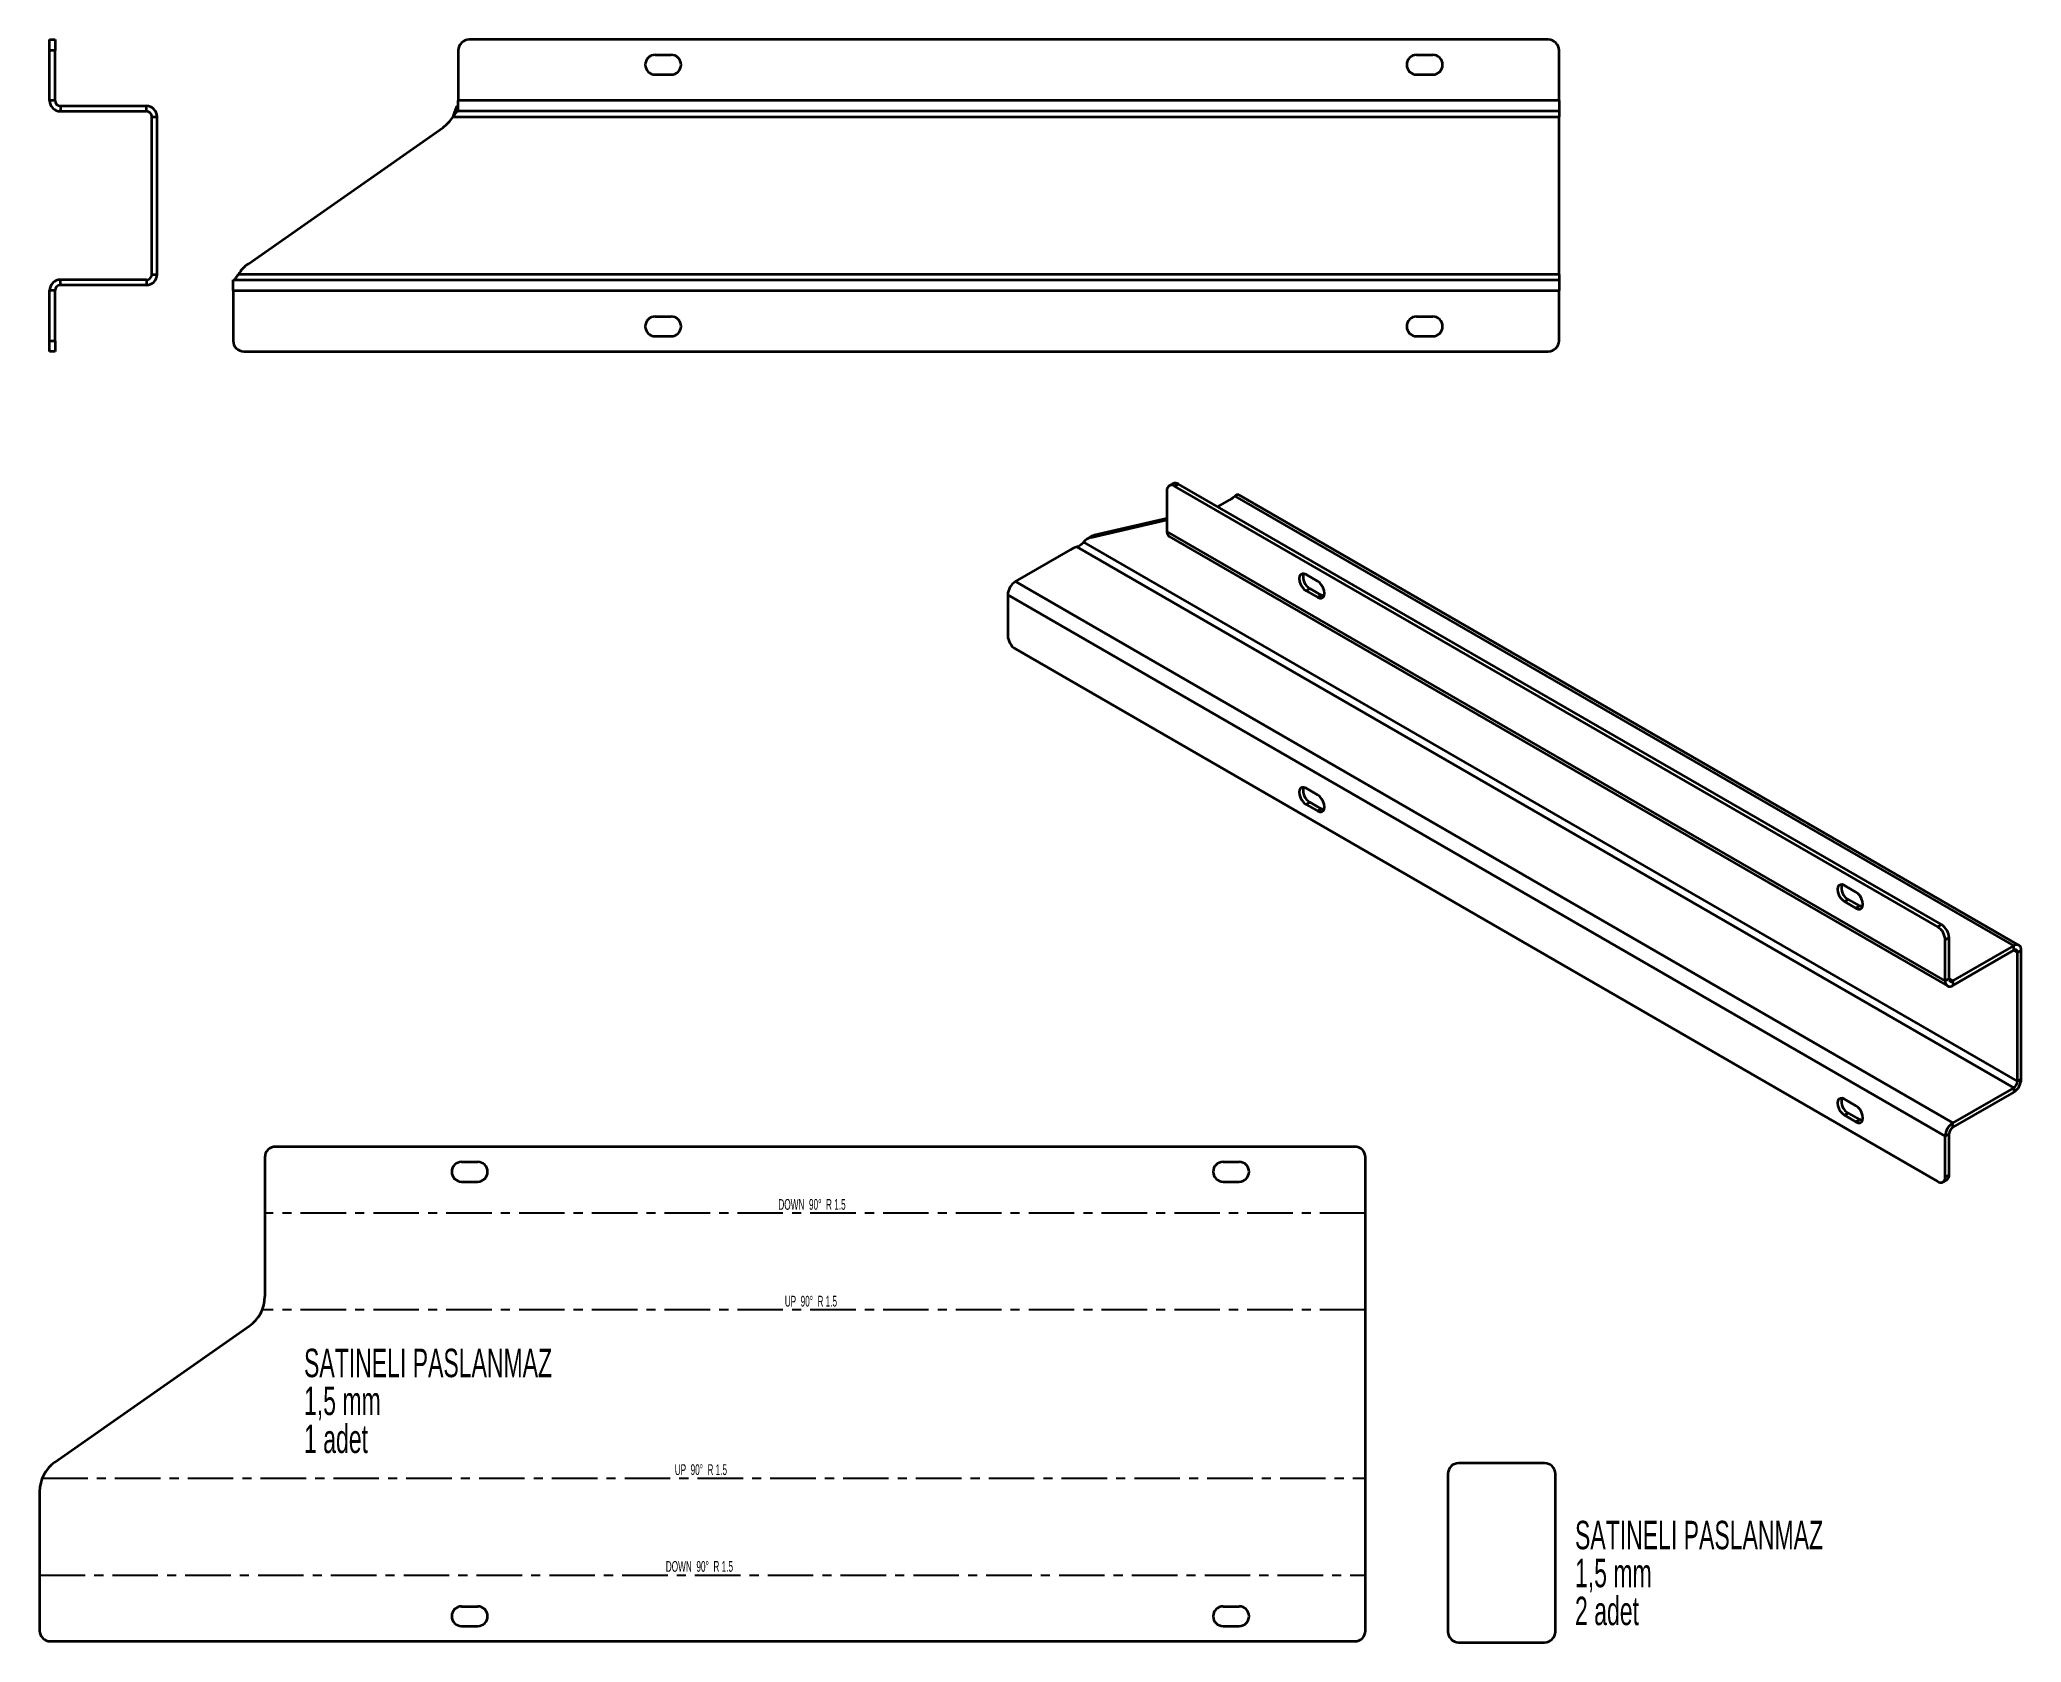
# Model space of a CAD drawing. Header units: millimetres. Extents: x 45 to 598, y -146 to 301.
import ezdxf

# ---------------------------------------------------------------- set-up
doc = ezdxf.new("R2010")
doc.units = ezdxf.units.MM
doc.linetypes.add('CENTERX2', pattern=[20.32, 12.7, -2.54, 2.54, -2.54])
doc.styles.add('SLDTEXTSTYLE0', font='TXT', dxfattribs={"width": 0.605})
doc.styles.add('SLDTEXTSTYLE1', font='TXT', dxfattribs={"width": 0.572187})
doc.styles.add('SLDTEXTSTYLE2', font='TXT', dxfattribs={"width": 0.5675})

# ---------------------------------------------------------------- blocks, each defined once
blk = doc.blocks.new('SW_NOTE_0')
at = {"color": 0, "linetype": 'Continuous', "lineweight": 0, "attachment_point": 1, "style": 'SLDTEXTSTYLE0'}
for s, insert, char_height in [('SATINELI PASLANMAZ', (0, 10.23), 7.9375), ('1,5 mm', (0, -0.35), 7.938), ('1 adet', (0, -10.93), 7.938)]:
    blk.add_mtext(s, dxfattribs=dict(at, insert=insert, char_height=char_height))
blk = doc.blocks.new('SW_NOTE_0_1')
at = {"color": 0, "linetype": 'Continuous', "lineweight": 0, "attachment_point": 1, "style": 'SLDTEXTSTYLE0'}
for s, insert, char_height in [('SATINELI PASLANMAZ', (0, 10.23), 7.9375), ('1,5 mm', (0, -0.35), 7.938), ('2 adet', (0, -10.93), 7.938)]:
    blk.add_mtext(s, dxfattribs=dict(at, insert=insert, char_height=char_height))

msp = doc.modelspace()

# ---------------------------------------------------------------- linework, layer by layer
at = {"color": 7, "linetype": 'Continuous', "lineweight": 35}
for p, q in [((47.76, 300.72), (49.26, 300.72)), ((47.76, 297.72), (47.76, 300.72)), ((49.26, 300.72), (49.26, 297.72)), ((465.97, 300.72), (164.81, 300.72)), ((49.26, 297.72), (47.76, 297.72)), ((47.76, 283.72), (47.76, 297.72)), ((49.26, 283.72), (49.26, 297.72)), ((161.81, 297.72), (161.81, 283.72)), ((216.72, 296.47), (221.22, 296.47)), ((429.22, 296.47), (433.72, 296.47)), ((468.97, 283.72), (468.97, 297.72)), ((216.72, 290.97), (221.22, 290.97)), ((429.22, 290.97), (433.72, 290.97)), ((49.26, 283.72), (47.76, 283.72)), ((50.76, 282.22), (50.76, 280.72)), ((50.76, 282.22), (74.76, 282.22)), ((74.76, 280.72), (74.76, 282.22)), ((161.56, 280.72), (161.56, 282.22)), ((161.81, 282.22), (161.56, 282.22)), ((468.97, 283.72), (161.81, 283.72)), ((161.81, 280.72), (161.81, 283.72)), ((468.97, 283.72), (468.97, 280.72)), ((50.76, 280.72), (74.76, 280.72)), ((76.26, 279.22), (77.76, 279.22)), ((76.26, 235.22), (76.26, 279.22)), ((77.76, 235.22), (77.76, 279.22)), ((160.35, 279.22), (468.97, 279.22)), ((161.56, 280.72), (161.81, 280.72)), ((468.97, 280.72), (161.81, 280.72)), ((468.97, 280.72), (468.97, 279.22)), ((468.97, 235.22), (468.97, 279.22)), ((103.24, 238.21), (157.55, 276.23)), ((50.76, 232.22), (50.76, 233.72)), ((74.76, 233.72), (50.76, 233.72)), ((74.76, 233.72), (74.76, 232.22)), ((76.26, 235.22), (77.76, 235.22)), ((98.97, 230.72), (98.97, 233.72)), ((98.97, 233.72), (468.97, 233.72)), ((468.97, 235.22), (100.43, 235.22)), ((468.97, 235.22), (468.97, 233.72)), ((468.97, 233.72), (468.97, 230.72)), ((49.26, 230.72), (47.76, 230.72)), ((47.76, 216.72), (47.76, 230.72)), ((49.26, 216.72), (49.26, 230.72)), ((74.76, 232.22), (50.76, 232.22)), ((98.97, 230.72), (468.97, 230.72)), ((98.97, 230.72), (98.97, 216.72)), ((468.97, 216.72), (468.97, 230.72)), ((216.72, 223.47), (221.22, 223.47)), ((429.22, 223.47), (433.72, 223.47)), ((47.76, 216.72), (49.26, 216.72)), ((47.76, 213.72), (47.76, 216.72)), ((49.26, 216.72), (49.26, 213.72)), ((216.72, 217.97), (221.22, 217.97)), ((429.22, 217.97), (433.72, 217.97)), ((49.26, 213.72), (47.76, 213.72)), ((101.97, 213.72), (465.97, 213.72)), ((359.57, 174.89), (359.57, 163.46)), ((361.25, 176.88), (360.19, 176.26)), ((362.75, 176.73), (361.69, 176.12)), ((574.64, 53.18), (361.69, 176.12)), ((575.7, 53.79), (362.75, 176.73)), ((373.71, 170.4), (377.1, 172.36)), ((378.49, 173.36), (595.86, 47.87)), ((597.36, 48.02), (379.66, 173.69)), ((338.3, 161.84), (359.57, 166.76)), ((359.57, 167.12), (339.36, 162.45)), ((596.92, 10.11), (336.32, 160.54)), ((338.42, 162.08), (337.36, 161.47)), ((338.3, 161.84), (339.36, 162.45)), ((576.76, 38.07), (359.57, 163.46)), ((360.19, 162.09), (577.38, 36.7)), ((317.26, 149.51), (332.67, 158.4)), ((334.4, 159.2), (595.86, 8.27)), ((317.26, 149.51), (578.88, -1.53)), ((398.4, 151.45), (401.58, 149.62)), ((315.13, 145.83), (576.76, -5.2)), ((315.13, 145.83), (315.13, 134.4)), ((399.46, 147.58), (398.4, 146.96)), ((398.4, 146.96), (401.58, 145.13)), ((402.64, 145.74), (399.46, 147.58)), ((401.58, 145.13), (402.64, 145.74)), ((317.26, 130.73), (574.64, -17.86)), ((398.4, 91.85), (401.58, 90.01)), ((399.46, 87.97), (398.4, 87.36)), ((398.4, 87.36), (401.58, 85.52)), ((402.64, 86.13), (399.46, 87.97)), ((401.58, 85.52), (402.64, 86.13)), ((548.66, 64.71), (551.84, 62.87)), ((549.72, 60.83), (548.66, 60.22)), ((552.9, 59), (549.72, 60.83)), ((548.66, 60.22), (551.84, 58.38)), ((551.84, 58.38), (552.9, 59)), ((574.64, 53.18), (575.7, 53.79)), ((577.82, 50.12), (576.76, 49.51)), ((577.82, 38.69), (577.82, 50.12)), ((576.76, 38.07), (576.76, 49.51)), ((578.88, 38.07), (595.86, 47.87)), ((578.88, 36.85), (595.86, 46.65)), ((595.86, 46.65), (595.86, 47.87)), ((595.86, 46.65), (596.92, 46.03)), ((596.92, 46.03), (597.98, 46.65)), ((596.92, 10.11), (596.92, 46.03)), ((597.98, 10.72), (597.98, 46.65)), ((577.82, 38.69), (576.76, 38.07)), ((578.88, 38.07), (577.82, 38.69)), ((578.88, 38.07), (578.88, 36.85)), ((595.86, 8.27), (578.88, -1.53)), ((595.86, 7.04), (578.88, -2.75)), ((595.86, 8.27), (595.86, 7.04)), ((596.92, 10.11), (597.98, 10.72)), ((548.66, 5.1), (551.84, 3.27)), ((549.72, 1.23), (548.66, 0.61)), ((548.66, 0.61), (551.84, -1.22)), ((552.9, -0.61), (549.72, 1.23)), ((551.84, -1.22), (552.9, -0.61)), ((577.82, -4.59), (576.76, -5.2)), ((576.76, -16.63), (576.76, -5.2)), ((577.82, -16.02), (577.82, -4.59)), ((578.88, -2.75), (578.88, -1.53)), ((411.97, -8.17), (110.81, -8.17)), ((107.81, -11.17), (107.81, -49.96)), ((162.72, -12.42), (167.22, -12.42)), ((375.22, -12.42), (379.72, -12.42)), ((414.97, -143.17), (414.97, -11.17)), ((576.76, -16.63), (577.82, -16.02)), ((162.72, -17.92), (167.22, -17.92)), ((375.22, -17.92), (379.72, -17.92)), ((576.14, -18.01), (577.2, -17.4)), ((49.24, -96.18), (103.55, -58.16)), ((437.96, -99.46), (437.96, -143.46)), ((464.96, -96.46), (440.96, -96.46)), ((467.96, -143.46), (467.96, -99.46)), ((44.97, -104.38), (44.97, -143.17)), ((162.72, -136.42), (167.22, -136.42)), ((375.22, -136.42), (379.72, -136.42)), ((162.72, -141.92), (167.22, -141.92)), ((375.22, -141.92), (379.72, -141.92)), ((47.97, -146.17), (411.97, -146.17)), ((440.96, -146.46), (464.96, -146.46))]:
    msp.add_line(p, q, dxfattribs=at)
at = {"color": 7, "linetype": 'CENTERX2'}
for p, q in [((414.97, -26.67), (107.81, -26.67)), ((414.97, -53.67), (107.1, -53.67)), ((45.68, -100.67), (414.97, -100.67)), ((44.97, -127.67), (414.97, -127.67))]:
    msp.add_line(p, q, dxfattribs=at)
at = {"color": 7, "linetype": 'Continuous', "lineweight": 35, "flags": 128}
for points in [[(398.4, 151.45), (397.79, 151.69), (397.25, 151.69), (396.82, 151.44), (396.55, 150.97), (396.45, 150.33), (396.55, 149.58), (396.82, 148.8), (397.25, 148.05), (397.79, 147.42), (398.4, 146.96)], [(401.58, 145.13), (402.18, 144.89), (402.72, 144.9), (403.15, 145.14), (403.43, 145.61), (403.52, 146.25), (403.43, 147), (403.15, 147.78), (402.72, 148.53), (402.18, 149.16), (401.58, 149.62)], [(403.38, 145.48), (403.24, 145.5), (402.64, 145.74)], [(398.4, 91.85), (397.79, 92.08), (397.25, 92.08), (396.82, 91.83), (396.55, 91.36), (396.45, 90.72), (396.55, 89.98), (396.82, 89.19), (397.25, 88.44), (397.79, 87.81), (398.4, 87.36)], [(401.58, 85.52), (402.18, 85.28), (402.72, 85.29), (403.15, 85.54), (403.43, 86), (403.52, 86.64), (403.43, 87.39), (403.15, 88.18), (402.72, 88.92), (402.18, 89.55), (401.58, 90.01)], [(403.38, 85.87), (403.24, 85.89), (402.64, 86.13)], [(548.66, 64.71), (548.06, 64.95), (547.51, 64.94), (547.08, 64.69), (546.81, 64.23), (546.71, 63.59), (546.81, 62.84), (547.08, 62.05), (547.51, 61.31), (548.06, 60.68), (548.66, 60.22)], [(551.84, 58.38), (552.44, 58.15), (552.98, 58.15), (553.41, 58.4), (553.69, 58.87), (553.78, 59.51), (553.69, 60.26), (553.41, 61.04), (552.98, 61.79), (552.44, 62.42), (551.84, 62.87)], [(553.64, 58.74), (553.5, 58.76), (552.9, 59)], [(548.66, 5.1), (548.06, 5.34), (547.51, 5.33), (547.08, 5.09), (546.81, 4.62), (546.71, 3.98), (546.81, 3.23), (547.08, 2.45), (547.51, 1.7), (548.06, 1.07), (548.66, 0.61)], [(551.84, -1.22), (552.44, -1.46), (552.98, -1.46), (553.41, -1.21), (553.69, -0.74), (553.78, -0.1), (553.69, 0.65), (553.41, 1.43), (552.98, 2.18), (552.44, 2.81), (551.84, 3.27)], [(553.64, -0.87), (553.5, -0.85), (552.9, -0.61)]]:
    msp.add_lwpolyline(points, dxfattribs=at)
at = {"color": 7, "linetype": 'Continuous', "lineweight": 35}
for centre, radius, start, end in [((164.81, 297.72), 3, 90, 180), ((465.97, 297.72), 3, 0, 90), ((216.72, 293.72), 2.75, 90, 270), ((221.22, 293.72), 2.75, 270, 90), ((429.22, 293.72), 2.75, 90, 270), ((433.72, 293.72), 2.75, 270, 90), ((50.76, 283.72), 3, 180, 270), ((50.76, 283.72), 1.5, 180, 270), ((74.76, 279.22), 3, 0, 90), ((74.76, 279.22), 1.5, 0, 90), ((151.81, 284.43), 10, 305, 328.6297), ((108.97, 230.01), 10, 125, 148.6297), ((50.76, 230.72), 3, 90, 180), ((74.76, 235.22), 1.5, 270, 360), ((74.76, 235.22), 3, 270, 0), ((50.76, 230.72), 1.5, 90, 180), ((216.72, 220.72), 2.75, 90, 270), ((221.22, 220.72), 2.75, 270, 90), ((429.22, 220.72), 2.75, 90, 270), ((433.72, 220.72), 2.75, 270, 90), ((101.97, 216.72), 3, 180, 270), ((465.97, 216.72), 3, 270, 0), ((361.87, 175.5), 1.51, 54.3824, 114.3071), ((360.86, 175.1), 1.31, 50.7967, 189.214), ((373.19, 179.23), 7.91, 299.6388, 312.0404), ((339.07, 158.5), 3.43, 102.9341, 143.3589), ((340.12, 159.12), 3.42, 102.8538, 119.9162), ((361.04, 163.3), 1.48, 173.7012, 234.9867), ((338.13, 148.85), 11.01, 109.7979, 119.7398), ((319.74, 145.62), 4.61, 122.6055, 177.3945), ((401.14, 150.77), 3.61, 164.8673, 242.1364), ((319.74, 134.61), 4.61, 182.6055, 237.3945), ((401.14, 91.16), 3.61, 164.8673, 242.1364), ((551.4, 64.03), 3.61, 164.8673, 242.1364), ((572.16, 49.3), 4.61, 2.6055, 57.3945), ((573.22, 49.91), 4.61, 2.6055, 57.3945), ((596.68, 46.86), 1.31, 350.786, 129.2033), ((596.27, 46.14), 0.655, 350.786, 129.2033), ((578.06, 37.86), 1.31, 170.786, 309.2033), ((578.47, 38.58), 0.655, 170.786, 309.2033), ((593.37, 10.93), 4.61, 302.6055, 357.3945), ((594.61, 10.21), 2.31, 302.6055, 357.3945), ((551.4, 4.42), 3.61, 164.8673, 242.1364), ((581.37, -5.41), 4.61, 122.6055, 177.3945), ((580.13, -4.69), 2.31, 122.6055, 177.3945), ((110.81, -11.17), 3, 90, 180), ((411.97, -11.17), 3, 0, 90), ((162.72, -15.17), 2.75, 90, 270), ((167.22, -15.17), 2.75, 270, 90), ((375.22, -15.17), 2.75, 90, 270), ((379.72, -15.17), 2.75, 270, 90), ((576.4, -16.2), 1.44, 304.0564, 7.2558), ((575.47, -16.84), 1.31, 230.7967, 9.214), ((97.81, -49.96), 10, 305, 0), ((54.97, -104.38), 10, 125, 180), ((440.96, -99.46), 3, 90, 180), ((464.96, -99.46), 3, 0, 90), ((162.72, -139.17), 2.75, 90, 270), ((167.22, -139.17), 2.75, 270, 90), ((375.22, -139.17), 2.75, 90, 270), ((379.72, -139.17), 2.75, 270, 90), ((47.97, -143.17), 3, 180, 270), ((411.97, -143.17), 3, 270, 0), ((440.96, -143.46), 3, 180, 270), ((464.96, -143.46), 3, 270, 0)]:
    msp.add_arc(centre, radius, start, end, dxfattribs=at)
for points, knots in [([(160.35, 279.22), (160.37, 279.28), (160.41, 279.4), (160.47, 279.57), (160.53, 279.74), (160.58, 279.9), (160.64, 280.05), (160.68, 280.19), (160.73, 280.32), (160.78, 280.45), (160.82, 280.56), (160.86, 280.67), (160.89, 280.77), (160.93, 280.86), (160.96, 280.94), (160.99, 281.02), (161.01, 281.09), (161.04, 281.15), (161.06, 281.2), (161.08, 281.27), (161.11, 281.35), (161.14, 281.45), (161.18, 281.56), (161.22, 281.68), (161.27, 281.81), (161.32, 281.93), (161.38, 282.05), (161.44, 282.14), (161.5, 282.21), (161.54, 282.22), (161.56, 282.22)], [0, 0, 0, 0, 0.039493, 0.077493, 0.113999, 0.149011, 0.182531, 0.214556, 0.245089, 0.274128, 0.301675, 0.327728, 0.352289, 0.375357, 0.396933, 0.417017, 0.43561, 0.452713, 0.468325, 0.482449, 0.506956, 0.537506, 0.57411, 0.616771, 0.665491, 0.720272, 0.781113, 0.848016, 0.920978, 1, 1, 1, 1]), ([(160.35, 279.22), (160.44, 279.36), (160.53, 279.49), (160.69, 279.71), (160.76, 279.81), (160.88, 279.98), (160.93, 280.04), (161, 280.13), (161.02, 280.15), (161.04, 280.19), (161.05, 280.2), (161.06, 280.21), (161.07, 280.22), (161.07, 280.23), (161.08, 280.23), (161.1, 280.27), (161.13, 280.31), (161.19, 280.4), (161.23, 280.46), (161.31, 280.56), (161.35, 280.61), (161.45, 280.69), (161.51, 280.72), (161.56, 280.72)], [0, 0, 0, 0, 0.125, 0.125, 0.25, 0.25, 0.375, 0.375, 0.4375, 0.4375, 0.46875, 0.46875, 0.484375, 0.484375, 0.5, 0.5, 0.625, 0.625, 0.75, 0.75, 0.875, 0.875, 1, 1, 1, 1]), ([(99.22, 233.72), (99.27, 233.72), (99.34, 233.75), (99.49, 233.87), (99.58, 233.97), (99.78, 234.23), (99.9, 234.4), (100.15, 234.78), (100.28, 234.99), (100.43, 235.22)], [0, 0, 0, 0, 0.25, 0.25, 0.5, 0.5, 0.75, 0.75, 1, 1, 1, 1]), ([(379.65, 173.68), (379.56, 173.72), (379.39, 173.79), (378.97, 173.7), (378.66, 173.48), (378.49, 173.36)], [0, 0, 0, 0, 0.32038, 0.6219, 1, 1, 1, 1]), ([(334.4, 159.2), (334.56, 159.25), (334.73, 159.32), (335.08, 159.5), (335.26, 159.61), (335.61, 159.86), (335.78, 160), (336.08, 160.28), (336.21, 160.42), (336.32, 160.54)], [0, 0, 0, 0, 0.25, 0.25, 0.5, 0.5, 0.75, 0.75, 1, 1, 1, 1])]:
    msp.add_open_spline(points, degree=3, knots=knots, dxfattribs=at)

# ---------------------------------------------------------------- block references
at = {"color": 7, "linetype": 'Continuous', "lineweight": 0}
for name, p in [('SW_NOTE_0', (118.75, -74.76)), ('SW_NOTE_0_1', (473.43, -122.78))]:
    msp.add_blockref(name, p, dxfattribs=at)

# ---------------------------------------------------------------- texts
at = {"color": 7, "linetype": 'Continuous', "lineweight": 0, "char_height": 3, "attachment_point": 2}
for s, insert, style in [('DOWN  90°  R 1.5', (260.51, -22.76), 'SLDTEXTSTYLE1'), ('UP  90°  R 1.5', (260.2, -49.77), 'SLDTEXTSTYLE2'), ('UP  90°  R 1.5', (229.5, -96.77), 'SLDTEXTSTYLE2'), ('DOWN  90°  R 1.5', (229.09, -123.77), 'SLDTEXTSTYLE1')]:
    msp.add_mtext(s, dxfattribs=dict(at, insert=insert, style=style))

doc.saveas('drawing.dxf')
